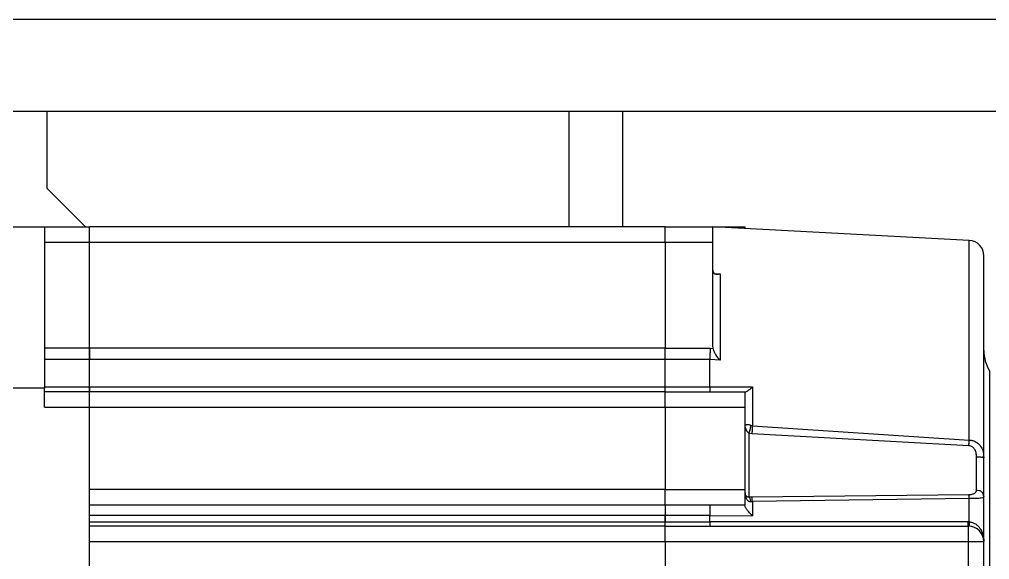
# Model space of a CAD drawing. Header units: millimetres. Extents: x 1 to 7426, y 0 to 5250.
# Drawn here: x 2161.7 to 2288, y 3635.7 to 3706 of the extents above; entities that cross this region are included whole.
import ezdxf

# ---------------------------------------------------------------- set-up
doc = ezdxf.new("R2010")
doc.units = ezdxf.units.MM
doc.header["$LTSCALE"] = 25

msp = doc.modelspace()

# ---------------------------------------------------------------- linework, layer by layer
at = {"color": 8, "linetype": 'Continuous', "lineweight": 25}
for p, q in [((2978.401, 3706.044), (2021.272, 3706.044)), ((2233.272, 3679.044), (2233.272, 3694.044)), ((2285.377, 3651.274), (2285.377, 3677.272)), ((2252.373, 3672.95), (2252.92, 3672.918)), ((2288.022, 3660.281), (2288.022, 3567.807))]:
    msp.add_line(p, q, dxfattribs=at)
at = {"color": 7, "linetype": 'Continuous', "lineweight": 25}
for p, q in [((2974.02, 3694.044), (2021.272, 3694.044)), ((2165.272, 3684.044), (2165.272, 3694.044)), ((2240.272, 3679.044), (2240.272, 3694.044)), ((2165.272, 3684.044), (2170.272, 3679.044)), ((2151.272, 3679.044), (2164.922, 3679.044)), ((2164.922, 3679.044), (2164.922, 3658.044)), ((2164.922, 3679.044), (2170.772, 3679.044)), ((2170.772, 3677.044), (2170.772, 3679.044)), ((2245.772, 3679.044), (2170.772, 3679.044)), ((2245.772, 3677.044), (2245.772, 3679.044)), ((2245.772, 3679.044), (2251.972, 3679.044)), ((2251.972, 3677.044), (2251.972, 3679.044)), ((2251.972, 3679.044), (2256.172, 3679.044)), ((2285.377, 3677.272), (2251.972, 3679.023)), ((2256.172, 3678.803), (2256.172, 3679.044)), ((2164.922, 3677.044), (2170.772, 3677.044)), ((2170.772, 3663.225), (2170.772, 3677.044)), ((2170.772, 3677.044), (2245.772, 3677.044)), ((2245.772, 3677.044), (2245.772, 3663.225)), ((2245.772, 3677.044), (2251.972, 3677.044)), ((2251.972, 3663.584), (2251.972, 3677.044)), ((2252.92, 3672.918), (2252.92, 3661.66)), ((2252.015, 3663.197), (2251.972, 3663.584)), ((2170.772, 3663.225), (2164.922, 3663.225)), ((2170.772, 3663.225), (2170.772, 3661.757)), ((2245.772, 3663.225), (2170.772, 3663.225)), ((2245.772, 3663.225), (2251.624, 3663.225)), ((2251.624, 3663.225), (2252.015, 3663.197)), ((2170.772, 3661.757), (2164.922, 3661.757)), ((2170.772, 3658.186), (2170.772, 3661.757)), ((2245.772, 3661.757), (2170.772, 3661.757)), ((2170.772, 3658.187), (2170.772, 3661.757)), ((2245.772, 3658.187), (2245.772, 3661.757)), ((2251.572, 3661.756), (2245.772, 3661.757)), ((2245.772, 3658.186), (2245.772, 3661.757)), ((2251.572, 3658.187), (2251.572, 3661.756)), ((2252.92, 3661.66), (2251.572, 3661.756)), ((2164.922, 3658.044), (2151.272, 3658.044)), ((2164.922, 3658.186), (2170.772, 3658.186)), ((2164.922, 3655.544), (2164.922, 3658.044)), ((2170.772, 3657.544), (2164.922, 3657.544)), ((2170.772, 3658.187), (2245.772, 3658.187)), ((2170.772, 3658.186), (2170.772, 3657.544)), ((2170.772, 3655.544), (2170.772, 3657.544)), ((2245.772, 3657.544), (2170.772, 3657.544)), ((2245.772, 3658.186), (2251.572, 3658.187)), ((2245.772, 3655.544), (2245.772, 3657.544)), ((2245.772, 3657.544), (2256.172, 3657.544)), ((2251.572, 3658.187), (2257.12, 3658.182)), ((2256.172, 3655.544), (2256.172, 3657.544)), ((2257.12, 3658.182), (2257.12, 3653.117)), ((2164.922, 3655.544), (2170.772, 3655.544)), ((2170.772, 3572.544), (2170.772, 3655.544)), ((2170.772, 3655.544), (2245.772, 3655.544)), ((2170.772, 3644.844), (2170.772, 3655.544)), ((2245.772, 3655.544), (2245.772, 3644.844)), ((2245.772, 3655.544), (2256.172, 3655.544)), ((2256.172, 3644.844), (2256.172, 3655.544)), ((2256.672, 3652.183), (2256.672, 3643.82)), ((2256.672, 3652.183), (2257.067, 3652.128)), ((2257.12, 3653.117), (2256.922, 3653.163)), ((2257.067, 3652.128), (2285.324, 3650.562)), ((2257.12, 3653.117), (2285.377, 3651.274)), ((2286.272, 3649.089), (2286.272, 3644.778)), ((2287.202, 3649.011), (2287.272, 3648.968)), ((2287.235, 3649.29), (2287.272, 3648.968)), ((2245.772, 3644.844), (2170.772, 3644.844)), ((2245.772, 3642.844), (2245.772, 3644.844)), ((2245.772, 3644.844), (2256.172, 3644.844)), ((2256.172, 3642.844), (2256.172, 3644.844)), ((2257.067, 3643.823), (2256.672, 3643.82)), ((2256.922, 3643.258), (2257.12, 3643.276)), ((2285.324, 3644.135), (2257.067, 3643.823)), ((2285.377, 3643.656), (2257.12, 3643.276)), ((2257.12, 3643.276), (2257.12, 3641.421)), ((2285.377, 3640.62), (2285.377, 3643.656)), ((2287.196, 3644.26), (2287.272, 3643.938)), ((2287.272, 3643.938), (2287.234, 3643.87)), ((2287.272, 3638.044), (2287.272, 3643.938)), ((2170.772, 3642.844), (2245.772, 3642.844)), ((2245.772, 3642.844), (2245.772, 3641.423)), ((2245.772, 3642.844), (2256.172, 3642.844)), ((2245.772, 3641.423), (2170.772, 3641.423)), ((2170.772, 3640.635), (2245.772, 3640.635)), ((2245.772, 3640.635), (2245.772, 3641.423)), ((2251.572, 3641.423), (2245.772, 3641.423)), ((2245.772, 3641.423), (2245.772, 3640.635)), ((2245.772, 3640.635), (2251.572, 3640.635)), ((2251.572, 3641.423), (2257.12, 3641.421)), ((2251.572, 3640.635), (2251.572, 3641.423)), ((2285.22, 3640.624), (2251.572, 3640.635)), ((2285.22, 3640.624), (2285.377, 3640.62)), ((2245.772, 3640.044), (2170.772, 3640.044)), ((2245.772, 3638.044), (2245.772, 3640.044)), ((2245.772, 3640.044), (2285.272, 3640.044)), ((2285.272, 3638.044), (2285.272, 3640.044)), ((2170.772, 3638.044), (2245.772, 3638.044)), ((2170.772, 3590.044), (2170.772, 3638.044)), ((2245.772, 3638.044), (2245.772, 3590.044)), ((2245.772, 3638.044), (2285.272, 3638.044)), ((2285.272, 3638.044), (2287.272, 3638.044)), ((2285.272, 3590.044), (2285.272, 3638.044)), ((2287.272, 3590.044), (2287.272, 3638.044))]:
    msp.add_line(p, q, dxfattribs=at)
for centre, radius, start, end in [((2285.272, 3675.275), 2, 0, 87), ((2292.272, 3662.915), 5, 180, 211.78833), ((2285.272, 3638.044), 2, 0, 90)]:
    msp.add_arc(centre, radius, start, end, dxfattribs=at)
for points, knots in [([(2287.272, 3648.968), (2287.272, 3650.89), (2287.272, 3654.776), (2287.272, 3659.947), (2287.272, 3664.557), (2287.272, 3668.436), (2287.272, 3671.506), (2287.272, 3673.683), (2287.272, 3675.029), (2287.272, 3675.194), (2287.272, 3675.275)], [0, 0, 0, 0, 0.1218172, 0.2463222, 0.3726857, 0.5, 0.6273141, 0.7536776, 0.8781828, 1, 1, 1, 1]), ([(2251.972, 3673.407), (2251.975, 3673.355), (2251.982, 3673.249), (2252.052, 3673.066), (2252.225, 3672.898), (2252.534, 3672.818), (2252.785, 3672.883), (2252.92, 3672.918)], [0, 0, 0, 0, 0.09837054, 0.20260134, 0.42550578, 0.69066519, 1, 1, 1, 1]), ([(2170.772, 3661.757), (2170.772, 3661.856), (2170.772, 3662.055), (2170.772, 3662.419), (2170.772, 3662.812), (2170.772, 3663.087), (2170.772, 3663.225)], [0, 0, 0, 0, 0.2499898, 0.5000138, 0.7500159, 1, 1, 1, 1]), ([(2245.772, 3661.757), (2245.772, 3661.856), (2245.772, 3662.055), (2245.772, 3662.419), (2245.772, 3662.812), (2245.772, 3663.087), (2245.772, 3663.225)], [0, 0, 0, 0, 0.2499898, 0.5000138, 0.7500159, 1, 1, 1, 1]), ([(2245.772, 3661.757), (2245.772, 3661.856), (2245.772, 3662.055), (2245.772, 3662.419), (2245.772, 3662.812), (2245.772, 3663.087), (2245.772, 3663.225)], [0, 0, 0, 0, 0.2499898, 0.5000138, 0.7500159, 1, 1, 1, 1]), ([(2251.624, 3663.225), (2251.618, 3663.044), (2251.608, 3662.768), (2251.595, 3662.38), (2251.581, 3662.054), (2251.575, 3661.855), (2251.572, 3661.756)], [0, 0, 0, 0, 0.3284465, 0.4995094, 0.7496489, 1, 1, 1, 1]), ([(2252.92, 3661.66), (2252.72, 3661.889), (2252.43, 3662.223), (2252.135, 3662.786), (2252.053, 3663.068), (2252.015, 3663.197)], [0, 0, 0, 0, 0.5452145, 0.7924253, 1, 1, 1, 1]), ([(2170.772, 3657.544), (2170.772, 3657.552), (2170.772, 3657.568), (2170.772, 3657.7), (2170.772, 3657.9), (2170.772, 3658.092), (2170.772, 3658.187)], [0, 0, 0, 0, 0.24999969, 0.49999478, 0.74999678, 1, 1, 1, 1]), ([(2245.772, 3657.544), (2245.772, 3657.552), (2245.772, 3657.568), (2245.772, 3657.7), (2245.772, 3657.9), (2245.772, 3658.092), (2245.772, 3658.187)], [0, 0, 0, 0, 0.24999969, 0.49999478, 0.74999678, 1, 1, 1, 1]), ([(2245.772, 3657.544), (2245.772, 3657.552), (2245.772, 3657.568), (2245.772, 3657.7), (2245.772, 3657.9), (2245.772, 3658.09), (2245.772, 3658.186)], [0, 0, 0, 0, 0.2499986, 0.5000006, 0.74999, 1, 1, 1, 1]), ([(2251.572, 3658.187), (2251.575, 3658.091), (2251.581, 3657.9), (2251.597, 3657.706), (2251.609, 3657.571), (2251.619, 3657.553), (2251.624, 3657.544)], [0, 0, 0, 0, 0.2502857, 0.5003879, 0.7272784, 1, 1, 1, 1]), ([(2256.217, 3657.544), (2256.254, 3657.551), (2256.337, 3657.568), (2256.632, 3657.733), (2256.921, 3657.999), (2257.12, 3658.182)], [0, 0, 0, 0, 0.2077855, 0.4548476, 1, 1, 1, 1]), ([(2256.922, 3653.163), (2256.908, 3653.092), (2256.881, 3652.947), (2256.819, 3652.69), (2256.748, 3652.426), (2256.697, 3652.263), (2256.672, 3652.183)], [0, 0, 0, 0, 0.2454553, 0.5000334, 0.7545713, 1, 1, 1, 1]), ([(2257.12, 3653.117), (2257.117, 3653.044), (2257.111, 3652.898), (2257.098, 3652.64), (2257.083, 3652.375), (2257.073, 3652.209), (2257.067, 3652.128)], [0, 0, 0, 0, 0.2461918, 0.4999811, 0.7538434, 1, 1, 1, 1]), ([(2285.324, 3650.562), (2285.329, 3650.624), (2285.339, 3650.749), (2285.353, 3650.937), (2285.366, 3651.116), (2285.373, 3651.222), (2285.377, 3651.274)], [0, 0, 0, 0, 0.2478904, 0.5000134, 0.7521213, 1, 1, 1, 1]), ([(2285.324, 3650.562), (2285.39, 3650.553), (2285.523, 3650.535), (2285.711, 3650.443), (2285.883, 3650.309), (2286.08, 3650.063), (2286.246, 3649.646), (2286.263, 3649.286), (2286.272, 3649.089)], [0, 0, 0, 0, 0.1026852, 0.2073046, 0.3211605, 0.4392436, 0.6946622, 1, 1, 1, 1]), ([(2287.203, 3648.998), (2287.221, 3649.045), (2287.242, 3649.102), (2287.246, 3649.172), (2287.247, 3649.185)], [0, 0, 0, 0, 0.818592, 1, 1, 1, 1]), ([(2287.272, 3643.938), (2287.272, 3644.239), (2287.272, 3644.847), (2287.272, 3646.077), (2287.272, 3647.465), (2287.272, 3648.471), (2287.272, 3648.968)], [0, 0, 0, 0, 0.2469864, 0.5000026, 0.7530131, 1, 1, 1, 1]), ([(2256.172, 3644.41), (2256.182, 3644.238), (2256.201, 3643.932), (2256.342, 3643.593), (2256.497, 3643.401), (2256.632, 3643.303), (2256.777, 3643.249), (2256.875, 3643.255), (2256.922, 3643.258)], [0, 0, 0, 0, 0.32590104, 0.57855088, 0.69997551, 0.80755863, 0.90728263, 1, 1, 1, 1]), ([(2256.416, 3643.884), (2256.343, 3643.952), (2256.187, 3644.098), (2256.177, 3644.301), (2256.172, 3644.41)], [0, 0, 0, 0, 0.46311, 1, 1, 1, 1]), ([(2286.272, 3644.778), (2286.265, 3644.691), (2286.253, 3644.529), (2286.134, 3644.364), (2285.976, 3644.26), (2285.804, 3644.195), (2285.586, 3644.149), (2285.413, 3644.14), (2285.324, 3644.135)], [0, 0, 0, 0, 0.2575711, 0.4784527, 0.6082375, 0.7296565, 0.8621365, 1, 1, 1, 1]), ([(2256.672, 3643.82), (2256.624, 3643.823), (2256.524, 3643.828), (2256.453, 3643.865), (2256.416, 3643.884)], [0, 0, 0, 0, 0.47636404, 1, 1, 1, 1]), ([(2256.922, 3643.258), (2256.908, 3643.334), (2256.881, 3643.489), (2256.819, 3643.666), (2256.748, 3643.788), (2256.697, 3643.81), (2256.672, 3643.82)], [0, 0, 0, 0, 0.24544884, 0.49998578, 0.75452797, 1, 1, 1, 1]), ([(2257.12, 3643.276), (2257.117, 3643.35), (2257.111, 3643.499), (2257.098, 3643.67), (2257.083, 3643.789), (2257.072, 3643.812), (2257.067, 3643.823)], [0, 0, 0, 0, 0.2456874, 0.5000121, 0.754326, 1, 1, 1, 1]), ([(2285.377, 3643.656), (2285.373, 3643.71), (2285.366, 3643.818), (2285.353, 3643.953), (2285.339, 3644.064), (2285.329, 3644.111), (2285.324, 3644.135)], [0, 0, 0, 0, 0.2479082, 0.4999908, 0.7521066, 1, 1, 1, 1]), ([(2287.255, 3643.86), (2287.253, 3643.922), (2287.249, 3644.049), (2287.218, 3644.18), (2287.202, 3644.247)], [0, 0, 0, 0, 0.48884075, 1, 1, 1, 1]), ([(2251.598, 3642.844), (2251.595, 3642.835), (2251.59, 3642.817), (2251.583, 3642.695), (2251.577, 3642.547), (2251.573, 3642.368), (2251.57, 3642.157), (2251.569, 3641.909), (2251.57, 3641.69), (2251.572, 3641.528), (2251.572, 3641.451), (2251.572, 3641.423)], [0, 0, 0, 0, 0.1548518, 0.28982, 0.4048335, 0.4998716, 0.6281541, 0.7497644, 0.8746955, 0.9539325, 1, 1, 1, 1]), ([(2257.12, 3641.421), (2256.987, 3641.548), (2256.739, 3641.784), (2256.471, 3642.115), (2256.314, 3642.349), (2256.233, 3642.5), (2256.181, 3642.629), (2256.175, 3642.692), (2256.172, 3642.723)], [0, 0, 0, 0, 0.3034369, 0.5671195, 0.6886307, 0.7999821, 0.9030046, 1, 1, 1, 1]), ([(2245.772, 3640.044), (2245.772, 3640.052), (2245.772, 3640.068), (2245.772, 3640.194), (2245.772, 3640.382), (2245.772, 3640.551), (2245.772, 3640.635)], [0, 0, 0, 0, 0.2500012, 0.4999996, 0.7500079, 1, 1, 1, 1]), ([(2245.772, 3640.044), (2245.772, 3640.052), (2245.772, 3640.068), (2245.772, 3640.194), (2245.772, 3640.382), (2245.772, 3640.551), (2245.772, 3640.635)], [0, 0, 0, 0, 0.2500012, 0.4999996, 0.7500079, 1, 1, 1, 1]), ([(2251.572, 3640.635), (2251.573, 3640.568), (2251.575, 3640.422), (2251.581, 3640.234), (2251.589, 3640.078), (2251.595, 3640.056), (2251.598, 3640.044)], [0, 0, 0, 0, 0.196982, 0.4293713, 0.6970854, 1, 1, 1, 1]), ([(2285.272, 3640.044), (2285.267, 3640.053), (2285.256, 3640.071), (2285.241, 3640.197), (2285.228, 3640.378), (2285.222, 3640.542), (2285.22, 3640.624)], [0, 0, 0, 0, 0.2496532, 0.4999984, 0.7503415, 1, 1, 1, 1]), ([(2285.377, 3640.62), (2285.374, 3640.539), (2285.368, 3640.374), (2285.366, 3640.188), (2285.368, 3640.064), (2285.374, 3640.049), (2285.377, 3640.041)], [0, 0, 0, 0, 0.2448794, 0.4999994, 0.755104, 1, 1, 1, 1]), ([(2285.377, 3640.62), (2285.513, 3640.6), (2285.795, 3640.559), (2286.174, 3640.366), (2286.512, 3640.093), (2286.885, 3639.636), (2287.205, 3638.94), (2287.249, 3638.346), (2287.272, 3638.044)], [0, 0, 0, 0, 0.1124213, 0.2314342, 0.3476911, 0.4766706, 0.7343506, 1, 1, 1, 1])]:
    msp.add_open_spline(points, degree=3, knots=knots, dxfattribs=at)
at = {"color": 8, "linetype": 'Continuous', "lineweight": 25}
for points, knots in [([(2256.922, 3653.163), (2256.873, 3653.181), (2256.774, 3653.216), (2256.628, 3653.247), (2256.495, 3653.261), (2256.342, 3653.258), (2256.224, 3653.225), (2256.207, 3653.174), (2256.2, 3653.152)], [0, 0, 0, 0, 0.11219615, 0.22716339, 0.3530589, 0.49447839, 0.78627445, 1, 1, 1, 1]), ([(2256.206, 3652.964), (2256.218, 3652.842), (2256.238, 3652.649), (2256.411, 3652.409), (2256.552, 3652.273), (2256.633, 3652.212), (2256.672, 3652.183)], [0, 0, 0, 0, 0.4821736, 0.7625992, 0.8863023, 1, 1, 1, 1]), ([(2285.377, 3651.274), (2285.533, 3651.255), (2285.845, 3651.216), (2286.276, 3651.018), (2286.648, 3650.728), (2286.98, 3650.295), (2287.197, 3649.805), (2287.224, 3649.43), (2287.235, 3649.29)], [0, 0, 0, 0, 0.1524094, 0.3057981, 0.4624588, 0.6243738, 0.8600806, 1, 1, 1, 1]), ([(2286.272, 3649.089), (2286.404, 3649.087), (2286.667, 3649.084), (2286.988, 3649.055), (2287.174, 3649.028), (2287.2, 3649.012), (2287.202, 3649.011)], [0, 0, 0, 0, 0.3247465, 0.6494561, 0.9742211, 1, 1, 1, 1]), ([(2286.272, 3644.778), (2286.402, 3644.765), (2286.663, 3644.739), (2287.004, 3644.548), (2287.132, 3644.356), (2287.196, 3644.26)], [0, 0, 0, 0, 0.3333126, 0.6667023, 1, 1, 1, 1]), ([(2287.234, 3643.87), (2287.223, 3643.84), (2287.196, 3643.759), (2286.979, 3643.706), (2286.647, 3643.672), (2286.275, 3643.66), (2285.845, 3643.656), (2285.532, 3643.656), (2285.377, 3643.656)], [0, 0, 0, 0, 0.1386829, 0.37506413, 0.53714176, 0.69391712, 0.84746216, 1, 1, 1, 1])]:
    msp.add_open_spline(points, degree=3, knots=knots, dxfattribs=at)

doc.saveas('drawing.dxf')
